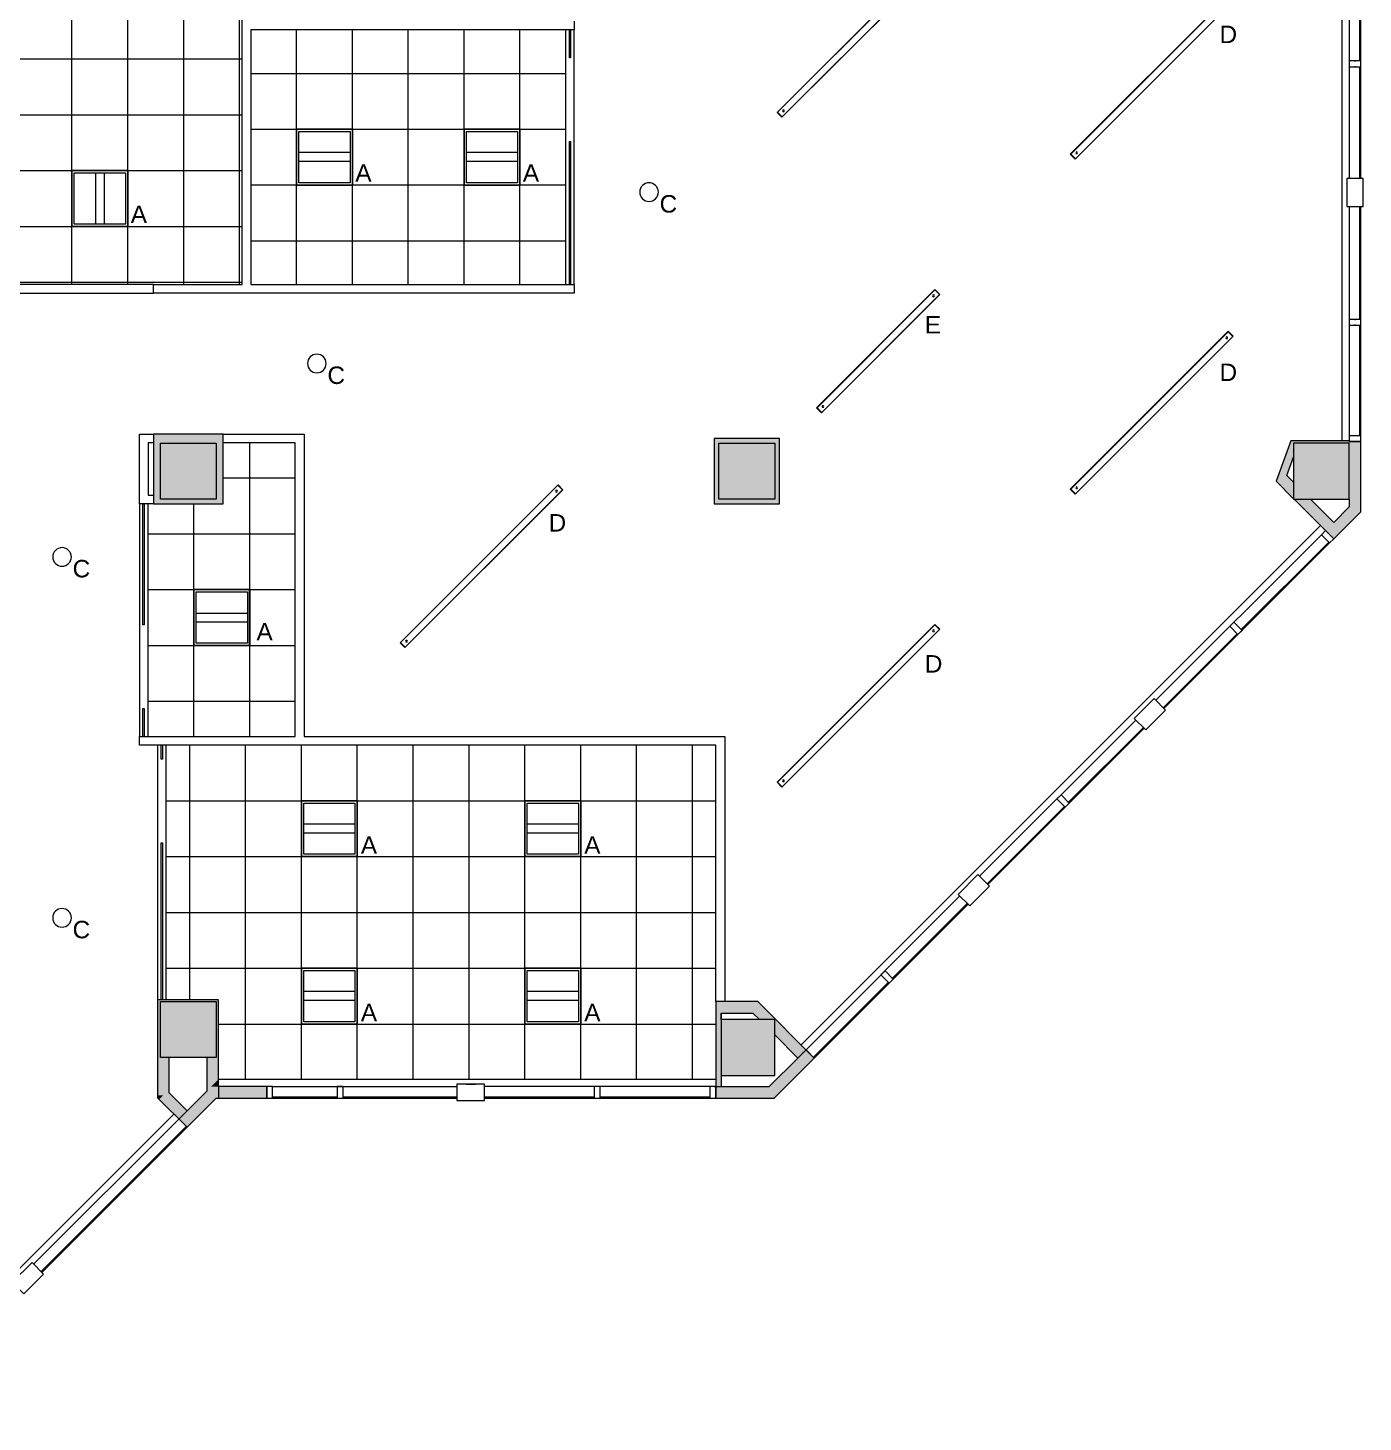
# Model space of a CAD drawing. Header units: inches. Extents: x -1101 to 2979, y -461 to 1753.
# Drawn here: x 775 to 1349, y 119 to 719 of the extents above; entities that cross this region are included whole.
import ezdxf

# ---------------------------------------------------------------- set-up
doc = ezdxf.new("R2010")
doc.units = ezdxf.units.IN
doc.header["$MEASUREMENT"] = 0
for name, color, linetype, lineweight in [('820 1st St NE_04_Clean_dwg _2_', 8, 'Continuous', 9), ('A-CLNG', 13, 'Continuous', 9), ('A-CLNG-PATT', 13, 'Continuous', 9), ('A-GLAZ-CURT', 52, 'Continuous', 9), ('E-LITE-EQPM', 33, 'Continuous', 9), ('E-LITE-EQPM-IDEN', 33, 'Continuous', 9), ('I-WALL', 2, 'Continuous', 13), ('IRF-COLUMN', 250, 'Continuous', 9), ('IRF-COLUMN-HATCH', 250, 'Continuous', 9), ('IRF-WALL-FULL-HT', 250, 'Continuous', 9), ('IRF-WALL-FULL-HT-HATCH', 250, 'Continuous', 9), ('IRF-WINDOW', 250, 'Continuous', 9), ('S-COLS', 52, 'Continuous', 13)]:
    doc.layers.add(name, color=color, linetype=linetype, lineweight=lineweight)
doc.styles.add('Arial', font='arial.ttf', dxfattribs={"height": 7.5})
pattern_1 = [(0, (965.037, 338.396), (0, -24), []), (270, (965.037, 338.396), (-24, -1e-15), [])]

# ---------------------------------------------------------------- blocks, each defined once
blk = doc.blocks.new('820 1st St NE_04_Clean_dwg _2_-2559314-Reflected Ceiling Plan')
at = {"layer": 'IRF-COLUMN-HATCH'}
for points in [[(1336.63, 516.07), (1343.27, 516.07), (1343.27, 540.07), (1319.41, 540.07), (1319.41, 516.07), (1336.41, 516.07)], [(1096.41, 268.32), (1096.41, 292.32), (1073.41, 292.32), (1073.41, 268.32), (1094.06, 268.32)]]:
    blk.add_hatch(color=256, dxfattribs=at).paths.add_polyline_path(points, flags=0)
at = {"layer": 'IRF-WALL-FULL-HT-HATCH'}
h = blk.add_hatch(color=256, dxfattribs=at)
h.paths.add_polyline_path([(851.91, 514.07), (859.41, 514.07), (859.41, 544.07), (829.41, 544.07), (829.41, 514.07), (832.41, 514.07)], flags=0)
h.paths.add_polyline_path([(856.41, 516.07), (832.41, 516.07), (832.41, 540.07), (856.41, 540.07)], flags=0)
h = blk.add_hatch(color=256, dxfattribs=at)
h.paths.add_polyline_path([(1072.41, 514.07), (1098.41, 514.07), (1098.41, 542.07), (1070.41, 542.07), (1070.41, 514.07)], flags=0)
h.paths.add_polyline_path([(1096.41, 516.07), (1072.41, 516.07), (1072.41, 540.07), (1096.41, 540.07)], flags=0)
for points in [[(1336.63, 499.02), (1348.27, 510.65), (1348.27, 540.82), (1343.27, 540.82), (1343.27, 541.07), (1318.25, 541.07), (1311.88, 523.77), (1319.41, 516.23), (1319.41, 523.31), (1316.51, 526.21), (1319.41, 534.1), (1319.41, 540.07), (1343.27, 540.07), (1343.27, 512.72), (1336.63, 506.09), (1326.65, 516.07), (1319.58, 516.07), (1336.41, 499.23)], [(857.38, 276.07), (857.38, 300.82), (831.16, 300.82), (831.16, 276.07), (832.41, 276.07), (832.41, 300.07), (856.41, 300.07), (856.41, 276.07)], [(1071.16, 263.52), (1073.41, 263.52), (1073.41, 295.07), (1087.08, 295.07), (1089.83, 292.32), (1096.41, 292.32), (1096.41, 285.73), (1106.34, 275.8), (1109.88, 279.34), (1089.15, 300.07), (1071.16, 300.07), (1071.16, 266.52)], [(833.66, 259.77), (835.43, 261.54), (836.16, 260.81), (836.16, 276.07), (831.16, 276.07), (831.16, 259.77), (833.41, 259.77)], [(852.38, 261.56), (857.38, 266.56), (857.38, 276.07), (852.38, 276.07), (852.38, 263.52)], [(1096.13, 258.52), (1113.41, 275.8), (1109.88, 279.34), (1094.06, 263.52), (1071.17, 263.52), (1071.17, 258.52), (1094.06, 258.52)], [(856.41, 263.52), (857.38, 263.52), (857.34, 266.52), (854.34, 263.52), (855.13, 263.52)], [(831.89, 258), (833.66, 259.77), (831.16, 259.77), (831.16, 258.74)], [(840.36, 249.54), (843.89, 253.07), (835.43, 261.54), (831.89, 258), (836.16, 253.74)], [(878.17, 258.52), (878.17, 263.52), (857.38, 263.52), (857.38, 259.49), (856.41, 258.52), (858.11, 258.52)]]:
    blk.add_hatch(color=256, dxfattribs=at).paths.add_polyline_path(points, flags=0)
h = blk.add_hatch(color=256, dxfattribs=at)
h.paths.add_polyline_path([(843.89, 246), (856.41, 258.52), (843.89, 253.07), (843.89, 249.54), (842.13, 251.31), (840.36, 249.54), (842.13, 247.77)], flags=0)
h.paths.add_polyline_path([(852.38, 258.52), (856.41, 258.52), (857.38, 259.49), (857.38, 263.52), (854.34, 263.52), (849.34, 258.52)], flags=0)
h = blk.add_hatch(color=256, dxfattribs=at)
h.paths.add_polyline_path([(843.89, 249.54), (843.89, 253.07), (842.13, 251.31)], flags=0)
h.paths.add_polyline_path([(843.89, 253.07), (856.41, 258.52), (849.34, 258.52)], flags=0)
at = {"layer": 'IRF-COLUMN', "flags": 128}
blk.add_lwpolyline([(1343.27, 516.07), (1343.27, 540.07), (1319.41, 540.07), (1319.41, 516.07)], close=True, dxfattribs=at)
for points in [[(1319.41, 516.23), (1319.41, 516.07), (1319.58, 516.07)], [(1073.41, 268.32), (1096.41, 268.32), (1096.41, 292.32), (1073.41, 292.32)]]:
    blk.add_lwpolyline(points, dxfattribs=at)
at = {"layer": 'IRF-WALL-FULL-HT'}
for p, q in [((859.41, 544.07), (829.41, 544.07)), ((829.41, 540.32), (829.41, 517.77)), ((829.41, 514.07), (859.41, 514.07)), ((857.38, 263.52), (857.38, 266.52)), ((963.77, 264.52), (967.77, 264.52)), ((1071.16, 266.52), (1071.16, 263.52))]:
    blk.add_line(p, q, dxfattribs=at)
at = {"layer": 'IRF-WALL-FULL-HT', "flags": 128}
blk.add_lwpolyline([(1098.41, 542.07), (1070.41, 542.07), (1070.41, 514.07), (1098.41, 514.07)], close=True, dxfattribs=at)
for points in [[(1319.58, 516.07), (1336.63, 499.02), (1348.27, 510.65), (1348.27, 540.82), (1343.27, 540.82), (1343.27, 541.07), (1318.25, 541.07), (1311.88, 523.77), (1319.41, 516.23)], [(1319.41, 523.31), (1316.51, 526.21), (1319.41, 534.1)], [(1343.27, 516.07), (1343.27, 512.72), (1336.63, 506.09), (1326.65, 516.07)], [(831.16, 300.82), (831.16, 258.74), (843.89, 246), (856.41, 258.52), (878.17, 258.52), (878.17, 263.52), (857.38, 263.52), (857.38, 259.49), (857.38, 258.52)], [(1071.17, 263.52), (1071.17, 258.52), (1096.13, 258.52), (1113.41, 275.8), (1089.15, 300.07), (1074.91, 300.07)], [(1073.41, 292.32), (1073.41, 295.07), (1073.41, 263.52)], [(1073.41, 295.07), (1087.08, 295.07), (1089.83, 292.32)], [(1096.41, 285.73), (1106.34, 275.8), (1109.88, 279.34)], [(843.89, 253.07), (836.16, 260.81), (836.16, 276.07)], [(852.38, 276.07), (852.38, 261.56), (840.36, 249.54)], [(1070.41, 263.52), (1094.06, 263.52), (1106.34, 275.8)]]:
    blk.add_lwpolyline(points, dxfattribs=at)
at = {"layer": 'IRF-WINDOW'}
for p, q in [((1340.27, 541.07), (1340.27, 755.07)), ((1347.77, 752.57), (1347.77, 704.5)), ((1345.52, 704.5), (1346.02, 704.5)), ((1346.02, 702), (1345.52, 702)), ((1347.77, 702), (1347.77, 653.94)), ((1347.77, 641.94), (1347.77, 593.32)), ((1348.27, 543.32), (1348.27, 641.94)), ((1345.52, 593.32), (1346.02, 593.32)), ((1346.02, 590.82), (1345.52, 590.82)), ((1347.77, 590.82), (1347.77, 543.32)), ((1107.76, 281.46), (1330.97, 504.67)), ((1334.51, 497.6), (1296.91, 460)), ((1295.14, 458.23), (1263.32, 426.41)), ((1184.48, 353.94), (1251.65, 421.11)), ((1188.01, 350.4), (1255.19, 417.58)), ((1254.84, 417.93), (1222.66, 385.76)), ((1220.89, 383.99), (1187.66, 350.75)), ((1179.17, 342.27), (1147, 310.1)), ((1145.23, 308.33), (1113.06, 276.15)), ((1113.41, 275.8), (1109.88, 279.34)), ((908.4, 259.02), (880.67, 259.02)), ((880.67, 258.52), (959.77, 258.52)), ((959.77, 259.02), (910.9, 259.02)), ((1018.86, 259.02), (971.77, 259.02)), ((1068.67, 259.02), (1021.36, 259.02)), ((777.96, 187.14), (840.36, 249.54)), ((843.54, 246.36), (781.14, 183.96)), ((843.89, 246), (781.5, 183.61))]:
    blk.add_line(p, q, dxfattribs=at)
at = {"layer": 'IRF-WINDOW', "flags": 128}
for points in [[(1348.27, 752.57), (1348.27, 755.07), (1343.27, 755.07), (1343.27, 752.57), (1343.27, 653.94)], [(1348.27, 653.94), (1348.27, 752.57), (1343.27, 752.57)], [(1343.27, 641.94), (1343.27, 543.32), (1343.27, 540.82), (1348.27, 540.82), (1348.27, 543.32), (1343.27, 543.32)], [(1334.86, 497.25), (1336.63, 499.02), (1333.09, 502.55), (1331.33, 500.78), (1260.14, 429.6)], [(1263.67, 426.06), (1334.86, 497.25), (1331.33, 500.78)], [(1108.11, 277.57), (1109.88, 279.34), (1175.99, 345.45)], [(1111.65, 274.03), (1113.41, 275.8), (1179.53, 341.92)], [(880.67, 263.52), (878.17, 263.52), (878.17, 258.52), (880.67, 258.52), (880.67, 263.52), (959.77, 263.52)], [(971.77, 258.52), (1068.67, 258.52), (1068.67, 263.52)], [(1068.67, 258.52), (1071.17, 258.52), (1071.17, 263.52), (1068.67, 263.52), (971.77, 263.52)], [(617.38, 119.26), (705.83, 119.26), (838.24, 251.66)]]:
    blk.add_lwpolyline(points, dxfattribs=at)
for points in [[(1343.27, 704.5), (1343.27, 702), (1348.27, 702), (1348.27, 704.5)], [(1342.27, 653.94), (1342.27, 641.94), (1349.27, 641.94), (1349.27, 653.94)], [(1343.27, 593.32), (1343.27, 590.82), (1348.27, 590.82), (1348.27, 593.32)], [(1295.49, 457.88), (1297.26, 459.65), (1293.73, 463.18), (1291.96, 461.42)], [(1255.9, 416.87), (1264.38, 425.35), (1259.43, 430.3), (1250.95, 421.82)], [(1221.25, 383.63), (1223.02, 385.4), (1219.48, 388.94), (1217.71, 387.17)], [(1180.24, 341.21), (1188.72, 349.69), (1183.77, 354.64), (1175.29, 346.16)], [(1145.59, 307.97), (1147.36, 309.74), (1143.82, 313.28), (1142.05, 311.51)], [(971.77, 264.52), (959.77, 264.52), (959.77, 257.52), (971.77, 257.52)], [(910.9, 263.52), (908.4, 263.52), (908.4, 258.52), (910.9, 258.52)], [(1021.36, 263.52), (1018.86, 263.52), (1018.86, 258.52), (1021.36, 258.52)], [(773.72, 174.41), (782.2, 182.9), (777.25, 187.85), (768.77, 179.36)]]:
    blk.add_lwpolyline(points, close=True, dxfattribs=at)
blk = doc.blocks.new('System Panel - Glazed-2610328-Reflected Ceiling Plan')
at = {"layer": 'A-GLAZ-CURT', "color": 10, "lineweight": 20}
for p, q in [((-6, -0.25), (-6, 0.25)), ((-6, 0.25), (6, 0.25)), ((6, 0.25), (6, -0.25)), ((6, -0.25), (-6, -0.25))]:
    blk.add_line(p, q, dxfattribs=at)
blk = doc.blocks.new('System Panel - Glazed-2610409-Reflected Ceiling Plan')
at = {"layer": 'A-GLAZ-CURT', "color": 10, "lineweight": 20}
for p, q in [((-30.75, -0.25), (-30.75, 0.25)), ((-30.75, 0.25), (30.75, 0.25)), ((30.75, 0.25), (30.75, -0.25)), ((30.75, -0.25), (-30.75, -0.25))]:
    blk.add_line(p, q, dxfattribs=at)
blk = doc.blocks.new('Concrete-Square-Column - 24 x 24-2599265-Reflected Ceiling Plan')
at = {"layer": 'S-COLS', "lineweight": 9}
blk.add_hatch(color=55, dxfattribs=at).paths.add_polyline_path([(-0.95, -12), (12, -12), (12, 12), (-12, 12), (-12, -12)], flags=0)
at = {"layer": 'S-COLS', "color": 10, "lineweight": 20}
for p, q in [((-12, 12), (12, 12)), ((-12, -12), (-12, 12)), ((12, 12), (12, -12)), ((12, -12), (-12, -12))]:
    blk.add_line(p, q, dxfattribs=at)
blk = doc.blocks.new('Linear - Suspended - New - 8_ Accenture D-2672256-Reflected Ceiling Plan')
at = {"layer": 'E-LITE-EQPM', "lineweight": 20}
for p, q in [((-48, -1.5), (-48, 1.5)), ((-48, 1.5), (48, 1.5)), ((-47.8, 1.41), (-47.8, -1.43)), ((47.8, 1.41), (-47.8, 1.41)), ((47.8, -1.43), (47.8, 1.41)), ((48, 1.5), (48, -1.5)), ((48, -1.5), (-48, -1.5)), ((-47.8, -1.43), (47.8, -1.43))]:
    blk.add_line(p, q, dxfattribs=at)
for centre, radius in [((-45.6, 0), 0.379), ((45.6, 0), 0.378)]:
    blk.add_circle(centre, radius, dxfattribs=at)
blk = doc.blocks.new('Linear - Suspended - New - 6_ Accenture E-2672748-Reflected Ceiling Plan')
at = {"layer": 'E-LITE-EQPM', "lineweight": 20}
for p, q in [((-36, -1.5), (-36, 1.5)), ((-36, 1.5), (36, 1.5)), ((-35.8, 1.41), (-35.8, -1.43)), ((35.8, 1.41), (-35.8, 1.41)), ((35.8, -1.43), (35.8, 1.41)), ((36, 1.5), (36, -1.5)), ((36, -1.5), (-36, -1.5)), ((-35.8, -1.43), (35.8, -1.43))]:
    blk.add_line(p, q, dxfattribs=at)
for centre, radius in [((-33.6, 0), 0.379), ((33.6, 0), 0.378)]:
    blk.add_circle(centre, radius, dxfattribs=at)
blk = doc.blocks.new('System Panel - Glazed-2685683-Reflected Ceiling Plan')
at = {"layer": 'A-GLAZ-CURT', "color": 10, "lineweight": 20}
for p, q in [((-33.73, -0.25), (-33.73, 0.25)), ((-33.73, 0.25), (33.73, 0.25)), ((33.73, 0.25), (33.73, -0.25)), ((33.73, -0.25), (-33.73, -0.25))]:
    blk.add_line(p, q, dxfattribs=at)
blk = doc.blocks.new('System Panel - Glazed-V1-Reflected Ceiling Plan')
at = {"layer": 'A-GLAZ-CURT', "color": 10, "lineweight": 20}
for p, q in [((-3, -0.25), (-3, 0.25)), ((-3, 0.25), (3, 0.25)), ((3, 0.25), (3, -0.25)), ((3, -0.25), (-3, -0.25))]:
    blk.add_line(p, q, dxfattribs=at)
blk = doc.blocks.new('Rectangular Ceiling Light - Recessed - New 2_x2_ - BASKET Accenture G-2672686-Reflected Ceiling Plan')
at = {"layer": 'E-LITE-EQPM', "lineweight": 20}
for p, q in [((-12.74, -14.34), (-12.74, 9.66)), ((-12.74, 9.66), (11.26, 9.66)), ((-11.74, -13.34), (-11.74, 8.66)), ((-11.74, 8.66), (10.26, 8.66)), ((10.26, 8.66), (10.26, -13.34)), ((11.26, 9.66), (11.26, -14.34)), ((10.26, -0.42), (-11.74, -0.42)), ((10.26, -4.26), (-11.74, -4.26)), ((11.26, -14.34), (-12.74, -14.34)), ((10.26, -13.34), (-11.74, -13.34))]:
    blk.add_line(p, q, dxfattribs=at)
blk = doc.blocks.new('Pendant - Suspended - New 8_ Accenture C-2671592-Reflected Ceiling Plan')
at = {"layer": 'E-LITE-EQPM', "lineweight": 20}
blk.add_circle((0, 0), 4, dxfattribs=at)
blk = doc.blocks.new('System Panel - Glazed-2882361-Reflected Ceiling Plan')
at = {"layer": 'A-GLAZ-CURT', "color": 10, "lineweight": 20}
for p, q in [((-6, -0.25), (-6, 0.25)), ((-6, 0.25), (6, 0.25)), ((6, 0.25), (6, -0.25)), ((6, -0.25), (-6, -0.25))]:
    blk.add_line(p, q, dxfattribs=at)
blk = doc.blocks.new('System Panel - Glazed-2882447-Reflected Ceiling Plan')
at = {"layer": 'A-GLAZ-CURT', "color": 10, "lineweight": 20}
for p, q in [((-26, -0.25), (-26, 0.25)), ((-26, 0.25), (26, 0.25)), ((26, 0.25), (26, -0.25)), ((26, -0.25), (-26, -0.25))]:
    blk.add_line(p, q, dxfattribs=at)

msp = doc.modelspace()

# ---------------------------------------------------------------- hatches: boundary and pattern name
at = {"layer": 'A-CLNG-PATT', "lineweight": 13}
h = msp.add_hatch(dxfattribs=at)
h.set_pattern_fill('FP_23', color=256, style=0, pattern_type=2)
h.set_pattern_definition([(0, (194.412, 489.34), (0, -24), []), (270, (194.412, 489.34), (-24, -1e-15), [])])
h.paths.add_polyline_path([(818.41, 608.37), (867.54, 608.37), (867.54, 754.07), (830.41, 754.07), (830.41, 1022.07), (867.54, 1022.07), (867.54, 1156.87), (840.54, 1156.87), (840.54, 1160.62), (1006.54, 1160.62), (1006.54, 1234.07), (830.41, 1234.07), (830.41, 1256.62), (713.41, 1256.62), (713.41, 1196.24), (782.41, 1196.24), (782.41, 756.07), (713.41, 756.07), (713.41, 695.74), (756.91, 695.74), (756.91, 608.37), (804.88, 608.37)], flags=0)
h.paths.add_polyline_path([(818.41, 633.34), (794.41, 633.34), (794.41, 657.34), (818.41, 657.34)], flags=0)
h.paths.add_polyline_path([(818.41, 729.34), (794.41, 729.34), (794.41, 753.34), (818.41, 753.34), (818.41, 742.07)], flags=0)
h.paths.add_polyline_path([(867.29, 782.07), (867.54, 782.07), (867.54, 886.19), (834.16, 886.19), (834.16, 782.07), (858.41, 782.07)], flags=0)
h.paths.add_polyline_path([(804.88, 849.34), (794.41, 849.34), (794.41, 873.34), (818.41, 873.34), (818.41, 849.34)], flags=0)
h.paths.add_polyline_path([(834.16, 889.94), (867.54, 889.94), (867.54, 994.07), (834.16, 994.07), (834.16, 906)], flags=0)
h.paths.add_polyline_path([(804.23, 969.34), (794.41, 969.34), (794.41, 993.34), (818.41, 993.34), (818.41, 969.34), (804.88, 969.34)], flags=0)
h.paths.add_polyline_path([(818.41, 1089.34), (794.41, 1089.34), (794.41, 1113.34), (818.41, 1113.34)], flags=0)
h.paths.add_polyline_path([(938.41, 1185.34), (914.41, 1185.34), (914.41, 1209.34), (938.41, 1209.34), (938.41, 1186.85)], flags=0)
h.paths.add_polyline_path([(804.88, 1209.34), (794.41, 1209.34), (794.41, 1233.34), (818.41, 1233.34), (818.41, 1209.34), (805.69, 1209.34)], flags=0)
h.paths.add_polyline_path([(941.17, 1237.82), (1006.54, 1237.82), (1006.54, 1261.82), (858.41, 1261.82), (858.41, 1237.82), (896.47, 1237.82)], flags=0)
h = msp.add_hatch(dxfattribs=at)
h.set_pattern_fill('FP_1', color=256, style=0, pattern_type=2)
h.set_pattern_definition([(180, (938.912, 651.117), (3e-15, 24), []), (90, (938.912, 651.117), (24, -1e-15), [])])
h.paths.add_polyline_path([(871.29, 608.37), (1006.54, 608.37), (1006.54, 717.87), (871.29, 717.87), (871.29, 651.12)], flags=0)
h.paths.add_polyline_path([(914.91, 651.12), (890.91, 651.12), (890.91, 675.12), (914.91, 675.12)], flags=0)
h.paths.add_polyline_path([(986.91, 651.12), (962.91, 651.12), (962.91, 675.12), (986.91, 675.12), (986.91, 670.57)], flags=0)
h = msp.add_hatch(dxfattribs=at)
h.set_pattern_fill('FP_27', color=256, style=0, pattern_type=2)
h.set_pattern_definition([(90, (870.785, 477.168), (24, -1e-15), []), (0, (870.785, 477.168), (0, -24), [])])
h.paths.add_polyline_path([(834.91, 414.02), (890.41, 414.02), (890.41, 540.32), (859.41, 540.32), (859.41, 514.02), (827.16, 514.02), (827.16, 414.02), (832.41, 414.02)], flags=0)
h.paths.add_polyline_path([(846.78, 453.17), (846.78, 477.17), (870.78, 477.17), (870.78, 453.17), (856.41, 453.17)], flags=0)
h = msp.add_hatch(dxfattribs=at)
h.set_pattern_fill('FP_24', color=256, style=0, pattern_type=2)
h.set_pattern_definition(pattern_1)
h.paths.add_polyline_path([(893.64, 266.52), (1071.16, 266.52), (1071.16, 410.27), (1024.32, 410.27), (1024.32, 395.17), (1000.32, 395.17), (1000.32, 410.27), (928.32, 410.27), (928.32, 395.17), (904.32, 395.17), (904.32, 410.27), (834.91, 410.27), (834.91, 300.82), (857.38, 300.82), (857.38, 266.52), (893.04, 266.52)], flags=0)
h.paths.add_polyline_path([(989.04, 290.4), (989.04, 314.4), (1013.04, 314.4), (1013.04, 290.4)], flags=0)
h.paths.add_polyline_path([(893.04, 290.4), (893.04, 314.4), (917.04, 314.4), (917.04, 290.4)], flags=0)
h.paths.add_polyline_path([(928.32, 323.17), (904.32, 323.17), (904.32, 347.17), (928.32, 347.17)], flags=0)
h.paths.add_polyline_path([(1000.32, 323.17), (1000.32, 347.17), (1024.32, 347.17), (1024.32, 323.17), (1013.04, 323.17)], flags=0)
h.paths.add_polyline_path([(989.04, 362.4), (989.04, 386.4), (1013.04, 386.4), (1013.04, 362.4), (1000.32, 362.4)], flags=0)
h.paths.add_polyline_path([(917.04, 362.4), (893.04, 362.4), (893.04, 386.4), (917.04, 386.4), (917.04, 384.11)], flags=0)
h = msp.add_hatch(dxfattribs=at)
h.set_pattern_fill('FP_24', color=256, style=0, pattern_type=2)
h.set_pattern_definition(pattern_1)
h.paths.add_polyline_path([(928.32, 395.17), (928.32, 410.27), (904.32, 410.27), (904.32, 395.17), (917.04, 395.17)], flags=0)
h = msp.add_hatch(dxfattribs=at)
h.set_pattern_fill('FP_24', color=256, style=0, pattern_type=2)
h.set_pattern_definition(pattern_1)
h.paths.add_polyline_path([(1000.32, 395.17), (1024.32, 395.17), (1024.32, 410.27), (1000.32, 410.27), (1000.32, 402.91)], flags=0)
h = msp.add_hatch(dxfattribs=at)
h.set_pattern_fill('FP_24', color=256, style=0, pattern_type=2)
h.set_pattern_definition(pattern_1)
h.paths.add_polyline_path([(917.04, 323.17), (928.32, 323.17), (928.32, 347.17), (904.32, 347.17), (904.32, 323.17), (916.07, 323.17)], flags=0)
h = msp.add_hatch(dxfattribs=at)
h.set_pattern_fill('FP_24', color=256, style=0, pattern_type=2)
h.set_pattern_definition(pattern_1)
h.paths.add_polyline_path([(1000.32, 323.17), (1024.32, 323.17), (1024.32, 347.17), (1000.32, 347.17)], flags=0)

# ---------------------------------------------------------------- linework, layer by layer
at = {"layer": 'A-CLNG', "lineweight": 13}
for p, q in [((914.91, 675.12), (890.91, 675.12)), ((890.91, 675.12), (890.91, 651.12)), ((914.91, 651.12), (914.91, 675.12)), ((986.91, 675.12), (962.91, 675.12)), ((962.91, 675.12), (962.91, 651.12)), ((986.91, 651.12), (986.91, 675.12)), ((794.41, 657.34), (794.41, 633.34)), ((818.41, 657.34), (794.41, 657.34)), ((818.41, 633.34), (818.41, 657.34)), ((890.91, 651.12), (914.91, 651.12)), ((962.91, 651.12), (986.91, 651.12)), ((794.41, 633.34), (818.41, 633.34)), ((859.41, 514.02), (859.41, 540.32)), ((829.41, 514.02), (859.41, 514.02)), ((870.78, 477.17), (846.78, 477.17)), ((846.78, 477.17), (846.78, 453.17)), ((870.78, 453.17), (870.78, 477.17)), ((846.78, 453.17), (870.78, 453.17)), ((917.04, 386.4), (893.04, 386.4)), ((893.04, 386.4), (893.04, 362.4)), ((917.04, 362.4), (917.04, 386.4)), ((1013.04, 386.4), (989.04, 386.4)), ((989.04, 386.4), (989.04, 362.4)), ((1013.04, 362.4), (1013.04, 386.4)), ((893.04, 362.4), (917.04, 362.4)), ((989.04, 362.4), (1013.04, 362.4)), ((917.04, 314.4), (893.04, 314.4)), ((893.04, 314.4), (893.04, 290.4)), ((917.04, 290.4), (917.04, 314.4)), ((1013.04, 314.4), (989.04, 314.4)), ((989.04, 314.4), (989.04, 290.4)), ((1013.04, 290.4), (1013.04, 314.4)), ((857.38, 300.82), (834.91, 300.82)), ((857.38, 266.52), (857.38, 300.82)), ((1071.16, 300.07), (1071.16, 266.52)), ((893.04, 290.4), (917.04, 290.4)), ((989.04, 290.4), (1013.04, 290.4)), ((1071.16, 266.52), (857.38, 266.52))]:
    msp.add_line(p, q, dxfattribs=at)
at = {"layer": 'I-WALL', "color": 10, "lineweight": 20}
for p, q in [((867.54, 608.37), (867.54, 754.07)), ((1010.29, 721.62), (1010.29, 717.87)), ((871.29, 717.87), (871.29, 608.37)), ((1010.29, 717.87), (871.29, 717.87)), ((829.41, 608.37), (867.54, 608.37)), ((829.41, 604.62), (829.41, 608.37)), ((871.29, 608.37), (1010.29, 608.37)), ((1010.29, 608.37), (1010.29, 604.62)), ((1010.29, 604.62), (829.41, 604.62)), ((823.41, 514.02), (823.41, 544.07)), ((823.41, 544.07), (829.41, 544.07)), ((827.16, 540.32), (827.16, 517.77)), ((829.41, 540.32), (827.16, 540.32)), ((829.41, 544.07), (829.41, 540.32)), ((859.41, 540.32), (859.41, 544.07)), ((859.41, 544.07), (894.16, 544.07)), ((890.41, 540.32), (859.41, 540.32)), ((890.41, 414.02), (890.41, 540.32)), ((894.16, 544.07), (894.16, 414.02)), ((827.16, 517.77), (829.41, 517.77)), ((829.41, 517.77), (829.41, 514.02)), ((829.41, 514.02), (823.41, 514.02)), ((823.41, 414.02), (890.41, 414.02)), ((823.41, 410.27), (823.41, 414.02)), ((894.16, 414.02), (1074.91, 414.02)), ((1074.91, 414.02), (1074.91, 300.07)), ((1071.16, 410.27), (823.41, 410.27)), ((1071.16, 300.07), (1071.16, 410.27)), ((1074.91, 300.07), (1071.16, 300.07))]:
    msp.add_line(p, q, dxfattribs=at)
at = {"layer": 'I-WALL'}
for p, q in [((1006.54, 717.87), (1006.54, 608.37)), ((1010.29, 608.37), (1010.29, 717.87)), ((829.41, 608.37), (756.91, 608.37)), ((756.91, 604.62), (829.41, 604.62)), ((823.41, 514.02), (823.41, 414.02)), ((827.16, 414.02), (827.16, 514.02)), ((831.16, 410.27), (831.16, 300.82)), ((834.91, 300.82), (834.91, 410.27)), ((832.79, 300.82), (831.16, 300.82)), ((834.91, 300.82), (833.29, 300.82))]:
    msp.add_line(p, q, dxfattribs=at)

# ---------------------------------------------------------------- block references
at = {"layer": '820 1st St NE_04_Clean_dwg _2_', "color": 250}
msp.add_blockref('820 1st St NE_04_Clean_dwg _2_-2559314-Reflected Ceiling Plan', (0, 0), dxfattribs=at)
at = {"layer": 'A-GLAZ-CURT'}
for name, p, rotation in [('System Panel - Glazed-2610328-Reflected Ceiling Plan', (1008.41, 711.87), 269.9999999999999), ('System Panel - Glazed-2610409-Reflected Ceiling Plan', (1008.41, 639.12), 269.9999999999999), ('System Panel - Glazed-2882447-Reflected Ceiling Plan', (825.16, 488.02), 89.99999999999991), ('System Panel - Glazed-2882361-Reflected Ceiling Plan', (825.16, 420.02), 89.99999999999991), ('System Panel - Glazed-V1-Reflected Ceiling Plan', (833.04, 407.27), 89.99999999999967), ('System Panel - Glazed-2685683-Reflected Ceiling Plan', (833.04, 334.54), 89.99999999999967)]:
    msp.add_blockref(name, p, dxfattribs=dict(at, rotation=rotation))
at = {"layer": 'E-LITE-EQPM', "lineweight": 20, "extrusion": (0, 0, -1)}
for name, p, rotation in [('Linear - Suspended - New - 8_ Accenture D-2672256-Reflected Ceiling Plan', (-1132.41, 715.22), 314.9999999999998), ('Linear - Suspended - New - 8_ Accenture D-2672256-Reflected Ceiling Plan', (-1258.41, 697.22), 314.9999999999998), ('Pendant - Suspended - New 8_ Accenture C-2671592-Reflected Ceiling Plan', (-1042.41, 648.07), 180), ('Linear - Suspended - New - 6_ Accenture E-2672748-Reflected Ceiling Plan', (-1140.9, 579.7), 314.9999999999998), ('Linear - Suspended - New - 8_ Accenture D-2672256-Reflected Ceiling Plan', (-1258.41, 553.22), 314.9999999999998), ('Pendant - Suspended - New 8_ Accenture C-2671592-Reflected Ceiling Plan', (-899.66, 574.38), 180), ('Linear - Suspended - New - 8_ Accenture D-2672256-Reflected Ceiling Plan', (-970.41, 487.22), 314.9999999999998), ('Pendant - Suspended - New 8_ Accenture C-2671592-Reflected Ceiling Plan', (-790.16, 491.22), 180), ('Linear - Suspended - New - 8_ Accenture D-2672256-Reflected Ceiling Plan', (-1132.41, 427.22), 314.9999999999998), ('Pendant - Suspended - New 8_ Accenture C-2671592-Reflected Ceiling Plan', (-790.16, 336.07), 180)]:
    msp.add_blockref(name, p, dxfattribs=dict(at, rotation=rotation))
at = {"layer": 'E-LITE-EQPM', "lineweight": 20}
for p in [(903.65, 665.46), (975.65, 665.46), (905.77, 376.74), (1001.77, 376.74), (905.77, 304.74), (1001.77, 304.74)]:
    msp.add_blockref('Rectangular Ceiling Light - Recessed - New 2_x2_ - BASKET Accenture G-2672686-Reflected Ceiling Plan', p, dxfattribs=at)
for p, rotation in [((804.07, 646.08), 89.99999999999997), ((858.05, 462.83), 180)]:
    msp.add_blockref('Rectangular Ceiling Light - Recessed - New 2_x2_ - BASKET Accenture G-2672686-Reflected Ceiling Plan', p, dxfattribs=dict(at, rotation=rotation))
at = {"layer": 'S-COLS', "lineweight": 9}
for p in [(844.41, 528.07), (1084.41, 528.07), (844.41, 288.07)]:
    msp.add_blockref('Concrete-Square-Column - 24 x 24-2599265-Reflected Ceiling Plan', p, dxfattribs=at)

# ---------------------------------------------------------------- texts
at = {"layer": 'E-LITE-EQPM-IDEN', "char_height": 7.5, "attachment_point": 1, "style": 'Arial'}
for s, insert, width in [('D', (1287.56, 719.64), 9.393), ('A', (916.18, 660.07), 8.787), ('A', (988.18, 660.07), 8.787), ('A', (819.68, 642.3), 8.787), ('C', (1046.94, 646.77), 9.393), ('E', (1160.92, 594.8), 8.787), ('C', (904.19, 573.09), 9.393), ('D', (1287.56, 574.34), 9.393), ('D', (999.24, 509.64), 9.393), ('C', (794.69, 489.93), 9.393), ('A', (873.71, 462.83), 8.787), ('D', (1160.92, 449.01), 9.393), ('A', (918.56, 371.1), 8.787), ('A', (1014.56, 371.1), 8.787), ('C', (794.69, 334.77), 9.393), ('A', (918.56, 299.1), 8.787), ('A', (1014.56, 299.1), 8.787)]:
    msp.add_mtext(s, dxfattribs=dict(at, insert=insert, width=width))

doc.saveas('drawing.dxf')
